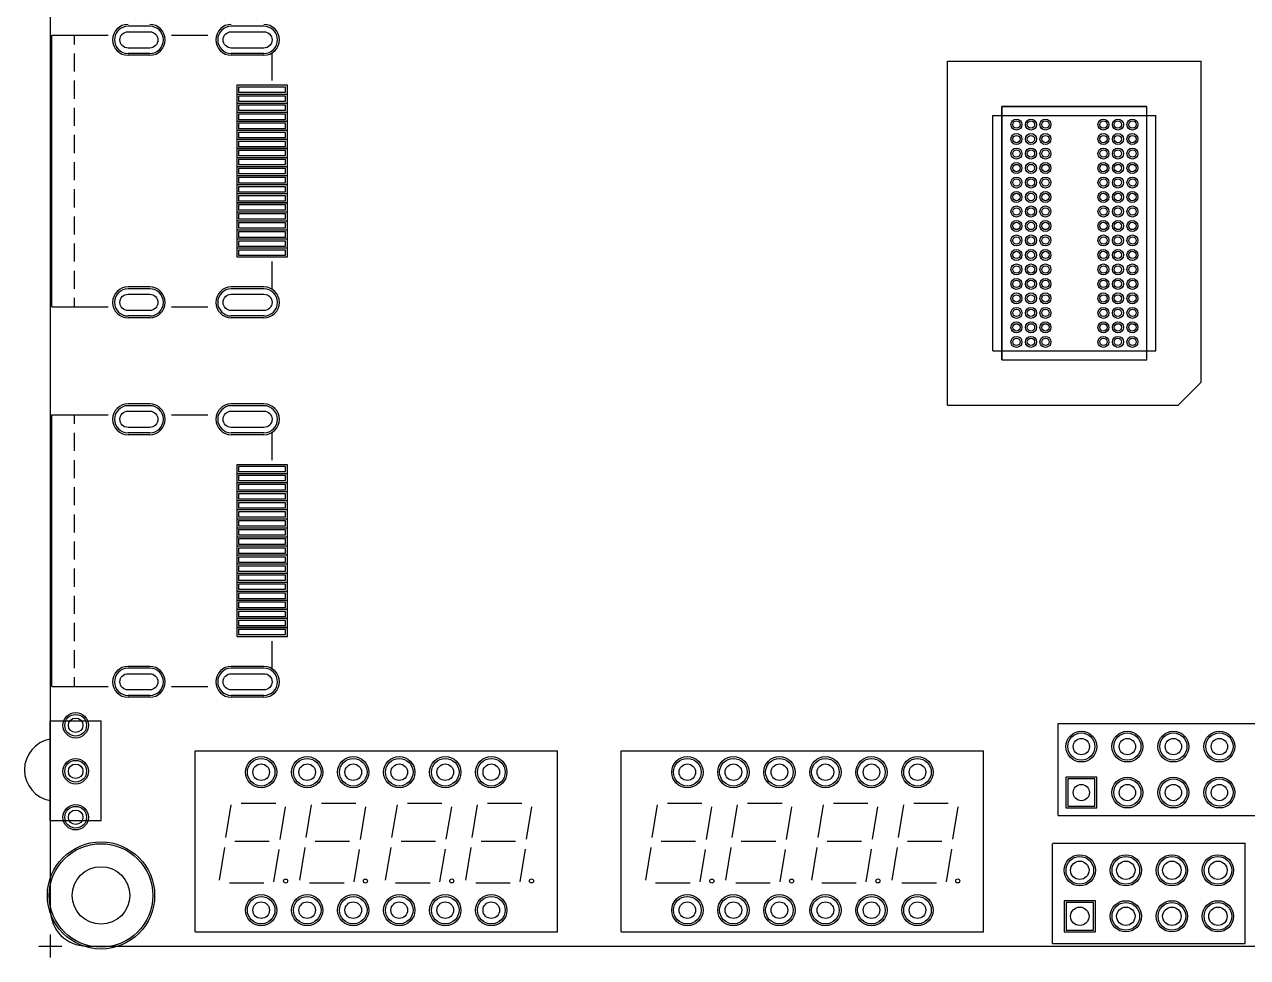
# Model space of a CAD drawing. Header units: millimetres. Extents: x -1 to 143, y -1 to 92.
# Drawn here: x -1.4 to 66.1, y -0.6 to 50.9 of the extents above; entities that cross this region are included whole.
import ezdxf

# ---------------------------------------------------------------- set-up
doc = ezdxf.new("R2010")
doc.units = ezdxf.units.MM
for name, color, linetype in [('BottomLayer', 5, 'Continuous'), ('BottomSolder', 6, 'Continuous'), ('Mechanical1', 6, 'Continuous'), ('Mechanical12', 56, 'Continuous'), ('Mechanical14', 56, 'Continuous'), ('Mechanical5', 56, 'Continuous'), ('MultiLayer', 9, 'Continuous'), ('PadHoleLayer', 156, 'Continuous'), ('TopLayer', 1, 'Continuous'), ('TopOverlay', 2, 'Continuous'), ('TopPaste', 8, 'Continuous'), ('TopSolder', 216, 'Continuous')]:
    doc.layers.add(name, color=color, linetype=linetype)

msp = doc.modelspace()

# ---------------------------------------------------------------- linework, layer by layer
at = {"layer": 'BottomLayer'}
for p, q in [((5.48386, 50.798984), (4.283964, 50.798984)), ((11.783822, 50.798984), (9.983978, 50.798984)), ((5.48386, 49.29886), (4.283964, 49.29886)), ((11.783822, 49.29886), (9.983978, 49.29886)), ((5.48386, 36.29914), (4.283964, 36.29914)), ((11.783822, 36.29914), (9.983978, 36.29914)), ((5.48386, 34.799016), (4.283964, 34.799016)), ((11.783822, 34.799016), (9.983978, 34.799016)), ((5.48386, 29.843984), (4.283964, 29.843984)), ((11.783822, 29.843984), (9.983978, 29.843984)), ((5.48386, 28.34386), (4.283964, 28.34386)), ((11.783822, 28.34386), (9.983978, 28.34386)), ((5.48386, 15.34414), (4.283964, 15.34414)), ((11.783822, 15.34414), (9.983978, 15.34414)), ((5.48386, 13.844016), (4.283964, 13.844016)), ((11.783822, 13.844016), (9.983978, 13.844016)), ((56.145938, 9.227312), (56.145938, 7.727188)), ((57.646062, 9.227312), (56.145938, 9.227312)), ((57.646062, 7.727188), (57.646062, 9.227312)), ((56.145938, 7.727188), (57.646062, 7.727188)), ((56.049672, 2.405126), (56.049672, 0.881126)), ((57.573672, 2.405126), (56.049672, 2.405126)), ((57.573672, 0.881126), (57.573672, 2.405126)), ((56.049672, 0.881126), (57.573672, 0.881126))]:
    msp.add_line(p, q, dxfattribs=at)
for centre, radius in [((1.395984, 12.192), 0.599948), ((56.896, 11.01725), 0.750062), ((59.436, 11.01725), 0.750062), ((61.976, 11.01725), 0.750062), ((64.516, 11.01725), 0.750062), ((1.395984, 9.652), 0.599948), ((11.6332, 9.6012), 0.762), ((14.1732, 9.6012), 0.762), ((16.7132, 9.6012), 0.762), ((19.2532, 9.6012), 0.762), ((21.7932, 9.6012), 0.762), ((24.3332, 9.6012), 0.762), ((35.1536, 9.6012), 0.762), ((37.6936, 9.6012), 0.762), ((40.2336, 9.6012), 0.762), ((42.7736, 9.6012), 0.762), ((45.3136, 9.6012), 0.762), ((47.8536, 9.6012), 0.762), ((59.436, 8.47725), 0.750062), ((61.976, 8.47725), 0.750062), ((64.516, 8.47725), 0.750062), ((1.395984, 7.112), 0.599948), ((2.794, 2.794), 2.8575), ((56.811672, 4.183126), 0.762), ((59.351672, 4.183126), 0.762), ((61.891672, 4.183126), 0.762), ((64.431672, 4.183126), 0.762), ((11.6332, 1.9812), 0.762), ((14.1732, 1.9812), 0.762), ((16.7132, 1.9812), 0.762), ((19.2532, 1.9812), 0.762), ((21.7932, 1.9812), 0.762), ((24.3332, 1.9812), 0.762), ((35.1536, 1.9812), 0.762), ((37.6936, 1.9812), 0.762), ((40.2336, 1.9812), 0.762), ((42.7736, 1.9812), 0.762), ((45.3136, 1.9812), 0.762), ((47.8536, 1.9812), 0.762), ((59.351672, 1.643126), 0.762), ((61.891672, 1.643126), 0.762), ((64.431672, 1.643126), 0.762)]:
    msp.add_circle(centre, radius, dxfattribs=at)
for centre, start, end in [((4.283964, 50.048922), 90, 270), ((5.48386, 50.048922), 270, 90), ((9.983978, 50.048922), 90, 270), ((11.783822, 50.048922), 270, 90), ((4.283964, 35.549078), 90, 270), ((5.48386, 35.549078), 270, 90), ((9.983978, 35.549078), 90, 270), ((11.783822, 35.549078), 270, 90), ((4.283964, 29.093922), 90, 270), ((5.48386, 29.093922), 270, 90), ((9.983978, 29.093922), 90, 270), ((11.783822, 29.093922), 270, 90), ((4.283964, 14.594078), 90, 270), ((5.48386, 14.594078), 270, 90), ((9.983978, 14.594078), 90, 270), ((11.783822, 14.594078), 270, 90)]:
    msp.add_arc(centre, 0.750062, start, end, dxfattribs=at)
at = {"layer": 'BottomSolder'}
for p, q in [((5.48386, 49.19726), (4.283964, 49.19726)), ((11.783822, 49.19726), (9.983978, 49.19726)), ((5.48386, 36.40074), (4.283964, 36.40074)), ((11.783822, 36.40074), (9.983978, 36.40074)), ((5.48386, 34.697416), (4.283964, 34.697416)), ((11.783822, 34.697416), (9.983978, 34.697416)), ((5.48386, 29.945584), (4.283964, 29.945584)), ((11.783822, 29.945584), (9.983978, 29.945584)), ((5.48386, 28.24226), (4.283964, 28.24226)), ((11.783822, 28.24226), (9.983978, 28.24226)), ((5.48386, 15.44574), (4.283964, 15.44574)), ((11.783822, 15.44574), (9.983978, 15.44574)), ((5.48386, 13.742416), (4.283964, 13.742416)), ((11.783822, 13.742416), (9.983978, 13.742416)), ((56.044338, 9.328912), (56.044338, 7.625588)), ((57.747662, 9.328912), (56.044338, 9.328912)), ((57.747662, 7.625588), (57.747662, 9.328912)), ((56.044338, 7.625588), (57.747662, 7.625588)), ((55.948072, 2.506726), (55.948072, 0.779526)), ((57.675272, 2.506726), (55.948072, 2.506726)), ((57.675272, 0.779526), (57.675272, 2.506726)), ((55.948072, 0.779526), (57.675272, 0.779526))]:
    msp.add_line(p, q, dxfattribs=at)
for centre, radius in [((1.395984, 12.192), 0.701548), ((56.896, 11.01725), 0.851662), ((59.436, 11.01725), 0.851662), ((61.976, 11.01725), 0.851662), ((64.516, 11.01725), 0.851662), ((1.395984, 9.652), 0.701548), ((11.6332, 9.6012), 0.8636), ((14.1732, 9.6012), 0.8636), ((16.7132, 9.6012), 0.8636), ((19.2532, 9.6012), 0.8636), ((21.7932, 9.6012), 0.8636), ((24.3332, 9.6012), 0.8636), ((35.1536, 9.6012), 0.8636), ((37.6936, 9.6012), 0.8636), ((40.2336, 9.6012), 0.8636), ((42.7736, 9.6012), 0.8636), ((45.3136, 9.6012), 0.8636), ((47.8536, 9.6012), 0.8636), ((59.436, 8.47725), 0.851662), ((61.976, 8.47725), 0.851662), ((64.516, 8.47725), 0.851662), ((1.395984, 7.112), 0.701548), ((2.794, 2.794), 2.9591), ((56.811672, 4.183126), 0.8636), ((59.351672, 4.183126), 0.8636), ((61.891672, 4.183126), 0.8636), ((64.431672, 4.183126), 0.8636), ((11.6332, 1.9812), 0.8636), ((14.1732, 1.9812), 0.8636), ((16.7132, 1.9812), 0.8636), ((19.2532, 1.9812), 0.8636), ((21.7932, 1.9812), 0.8636), ((24.3332, 1.9812), 0.8636), ((35.1536, 1.9812), 0.8636), ((37.6936, 1.9812), 0.8636), ((40.2336, 1.9812), 0.8636), ((42.7736, 1.9812), 0.8636), ((45.3136, 1.9812), 0.8636), ((47.8536, 1.9812), 0.8636), ((59.351672, 1.643126), 0.8636), ((61.891672, 1.643126), 0.8636), ((64.431672, 1.643126), 0.8636)]:
    msp.add_circle(centre, radius, dxfattribs=at)
for centre, start, end in [((4.283964, 50.048922), 90, 270), ((5.48386, 50.048922), 270, 90), ((9.983978, 50.048922), 90, 270), ((11.783822, 50.048922), 270, 90), ((4.283964, 35.549078), 90, 270), ((5.48386, 35.549078), 270, 90), ((9.983978, 35.549078), 90, 270), ((11.783822, 35.549078), 270, 90), ((4.283964, 29.093922), 90, 270), ((5.48386, 29.093922), 270, 90), ((9.983978, 29.093922), 90, 270), ((11.783822, 29.093922), 270, 90), ((4.283964, 14.594078), 90, 270), ((5.48386, 14.594078), 270, 90), ((9.983978, 14.594078), 90, 270), ((11.783822, 14.594078), 270, 90)]:
    msp.add_arc(centre, 0.851662, start, end, dxfattribs=at)
at = {"layer": 'Mechanical1'}
for p, q in [((0, 1.999996), (0, 89.567004)), ((1.999996, 0), (136.049004, 0))]:
    msp.add_line(p, q, dxfattribs=at)
msp.add_arc((1.999996, 1.999996), 1.999996, 180, 270, dxfattribs=at)
at = {"layer": 'Mechanical12'}
for p, q in [((-0.635, 0), (0.635, 0)), ((0, -0.635), (0, 0.635))]:
    msp.add_line(p, q, dxfattribs=at)
at = {"layer": 'Mechanical14'}
for p, q in [((52.515008, 32.370014), (52.515008, 46.369986)), ((52.515008, 46.369986), (60.514992, 46.369986)), ((60.514992, 32.370014), (60.514992, 46.369986)), ((52.515008, 32.370014), (60.514992, 32.370014))]:
    msp.add_line(p, q, dxfattribs=at)
at = {"layer": 'Mechanical5'}
for p, q in [((60.514992, 46.369986), (52.515008, 46.369986)), ((52.515008, 46.369986), (52.515008, 32.370014)), ((60.514992, 46.369986), (60.514992, 46.369986)), ((60.514992, 32.370014), (60.514992, 46.369986)), ((52.515008, 32.370014), (60.514992, 32.370014))]:
    msp.add_line(p, q, dxfattribs=at)
at = {"layer": 'MultiLayer'}
for centre in [(11.6332, 9.6012), (14.1732, 9.6012), (16.7132, 9.6012), (19.2532, 9.6012), (21.7932, 9.6012), (24.3332, 9.6012), (35.1536, 9.6012), (37.6936, 9.6012), (40.2336, 9.6012), (42.7736, 9.6012), (45.3136, 9.6012), (47.8536, 9.6012), (56.811672, 4.183126), (59.351672, 4.183126), (61.891672, 4.183126), (64.431672, 4.183126), (11.6332, 1.9812), (14.1732, 1.9812), (16.7132, 1.9812), (19.2532, 1.9812), (21.7932, 1.9812), (24.3332, 1.9812), (35.1536, 1.9812), (37.6936, 1.9812), (40.2336, 1.9812), (42.7736, 1.9812), (45.3136, 1.9812), (47.8536, 1.9812), (59.351672, 1.643126), (61.891672, 1.643126), (64.431672, 1.643126)]:
    msp.add_circle(centre, 0.762, dxfattribs=at)
at = {"layer": 'PadHoleLayer'}
for points in [[(4.283837, 50.498883), (5.483987, 50.498883, -1), (5.483987, 49.598961), (4.283837, 49.598961, -1)], [(9.983851, 50.498883), (11.783949, 50.498883, -1), (11.783949, 49.598961), (9.983851, 49.598961, -1)], [(4.283837, 35.999039), (5.483987, 35.999039, -1), (5.483987, 35.099117), (4.283837, 35.099117, -1)], [(9.983851, 35.999039), (11.783949, 35.999039, -1), (11.783949, 35.099117), (9.983851, 35.099117, -1)], [(4.283837, 29.543883), (5.483987, 29.543883, -1), (5.483987, 28.643961), (4.283837, 28.643961, -1)], [(9.983851, 29.543883), (11.783949, 29.543883, -1), (11.783949, 28.643961), (9.983851, 28.643961, -1)], [(4.283837, 15.044039), (5.483987, 15.044039, -1), (5.483987, 14.144117), (4.283837, 14.144117, -1)], [(9.983851, 15.044039), (11.783949, 15.044039, -1), (11.783949, 14.144117), (9.983851, 14.144117, -1)]]:
    msp.add_lwpolyline(points, format="xyb", close=True, dxfattribs=at)
for centre, radius in [((1.395984, 12.192), 0.40005), ((56.896, 11.01725), 0.449961), ((59.436, 11.01725), 0.449961), ((61.976, 11.01725), 0.449961), ((64.516, 11.01725), 0.449961), ((1.395984, 9.652), 0.40005), ((11.6332, 9.6012), 0.4572), ((14.1732, 9.6012), 0.4572), ((16.7132, 9.6012), 0.4572), ((19.2532, 9.6012), 0.4572), ((21.7932, 9.6012), 0.4572), ((24.3332, 9.6012), 0.4572), ((35.1536, 9.6012), 0.4572), ((37.6936, 9.6012), 0.4572), ((40.2336, 9.6012), 0.4572), ((42.7736, 9.6012), 0.4572), ((45.3136, 9.6012), 0.4572), ((47.8536, 9.6012), 0.4572), ((56.896, 8.47725), 0.449961), ((59.436, 8.47725), 0.449961), ((61.976, 8.47725), 0.449961), ((64.516, 8.47725), 0.449961), ((1.395984, 7.112), 0.40005), ((2.794, 2.794), 1.5875), ((56.811672, 4.183126), 0.508), ((59.351672, 4.183126), 0.508), ((61.891672, 4.183126), 0.508), ((64.431672, 4.183126), 0.508), ((11.6332, 1.9812), 0.4572), ((14.1732, 1.9812), 0.4572), ((16.7132, 1.9812), 0.4572), ((19.2532, 1.9812), 0.4572), ((21.7932, 1.9812), 0.4572), ((24.3332, 1.9812), 0.4572), ((35.1536, 1.9812), 0.4572), ((37.6936, 1.9812), 0.4572), ((40.2336, 1.9812), 0.4572), ((42.7736, 1.9812), 0.4572), ((45.3136, 1.9812), 0.4572), ((47.8536, 1.9812), 0.4572), ((56.811672, 1.643126), 0.508), ((59.351672, 1.643126), 0.508), ((61.891672, 1.643126), 0.508), ((64.431672, 1.643126), 0.508)]:
    msp.add_circle(centre, radius, dxfattribs=at)
at = {"layer": 'TopLayer'}
for p, q in [((5.48386, 50.798984), (4.283964, 50.798984)), ((11.783822, 50.798984), (9.983978, 50.798984)), ((5.48386, 49.29886), (4.283964, 49.29886)), ((11.783822, 49.29886), (9.983978, 49.29886)), ((10.384028, 47.439072), (10.384028, 47.159164)), ((12.983972, 47.439072), (10.384028, 47.439072)), ((12.983972, 47.159164), (12.983972, 47.439072)), ((10.384028, 47.159164), (12.983972, 47.159164)), ((10.384028, 46.938946), (10.384028, 46.659038)), ((12.983972, 46.938946), (10.384028, 46.938946)), ((10.384028, 46.659038), (12.983972, 46.659038)), ((12.983972, 46.659038), (12.983972, 46.938946)), ((10.384028, 46.439074), (10.384028, 46.159166)), ((12.983972, 46.439074), (10.384028, 46.439074)), ((10.384028, 46.159166), (12.983972, 46.159166)), ((10.384028, 45.938948), (10.384028, 45.65904)), ((12.983972, 45.938948), (10.384028, 45.938948)), ((12.983972, 46.159166), (12.983972, 46.439074)), ((12.983972, 45.65904), (12.983972, 45.938948)), ((10.384028, 45.65904), (12.983972, 45.65904)), ((10.384028, 45.439076), (10.384028, 45.159168)), ((12.983972, 45.439076), (10.384028, 45.439076)), ((12.983972, 45.159168), (12.983972, 45.439076)), ((10.384028, 45.159168), (12.983972, 45.159168)), ((10.384028, 44.93895), (10.384028, 44.659042)), ((12.983972, 44.93895), (10.384028, 44.93895)), ((10.384028, 44.659042), (12.983972, 44.659042)), ((12.983972, 44.659042), (12.983972, 44.93895)), ((10.384028, 44.439078), (10.384028, 44.15917)), ((12.983972, 44.439078), (10.384028, 44.439078)), ((10.384028, 44.15917), (12.983972, 44.15917)), ((10.384028, 43.938952), (10.384028, 43.659044)), ((12.983972, 43.938952), (10.384028, 43.938952)), ((12.983972, 44.15917), (12.983972, 44.439078)), ((12.983972, 43.659044), (12.983972, 43.938952)), ((10.384028, 43.659044), (12.983972, 43.659044)), ((10.384028, 43.43908), (10.384028, 43.159172)), ((12.983972, 43.43908), (10.384028, 43.43908)), ((12.983972, 43.159172), (12.983972, 43.43908)), ((10.384028, 43.159172), (12.983972, 43.159172)), ((10.384028, 42.938954), (10.384028, 42.659046)), ((12.983972, 42.938954), (10.384028, 42.938954)), ((10.384028, 42.659046), (12.983972, 42.659046)), ((12.983972, 42.659046), (12.983972, 42.938954)), ((10.384028, 42.438828), (10.384028, 42.15892)), ((12.983972, 42.438828), (10.384028, 42.438828)), ((10.384028, 42.15892), (12.983972, 42.15892)), ((10.384028, 41.938956), (10.384028, 41.659048)), ((12.983972, 41.938956), (10.384028, 41.938956)), ((12.983972, 42.15892), (12.983972, 42.438828)), ((12.983972, 41.659048), (12.983972, 41.938956)), ((10.384028, 41.659048), (12.983972, 41.659048)), ((10.384028, 41.43883), (10.384028, 41.158922)), ((12.983972, 41.43883), (10.384028, 41.43883)), ((12.983972, 41.158922), (12.983972, 41.43883)), ((10.384028, 41.158922), (12.983972, 41.158922)), ((10.384028, 40.938958), (10.384028, 40.65905)), ((12.983972, 40.938958), (10.384028, 40.938958)), ((10.384028, 40.65905), (12.983972, 40.65905)), ((12.983972, 40.65905), (12.983972, 40.938958)), ((10.384028, 40.438832), (10.384028, 40.158924)), ((12.983972, 40.438832), (10.384028, 40.438832)), ((10.384028, 40.158924), (12.983972, 40.158924)), ((10.384028, 39.93896), (10.384028, 39.659052)), ((12.983972, 39.93896), (10.384028, 39.93896)), ((12.983972, 40.158924), (12.983972, 40.438832)), ((12.983972, 39.659052), (12.983972, 39.93896)), ((10.384028, 39.659052), (12.983972, 39.659052)), ((10.384028, 39.438834), (10.384028, 39.158926)), ((12.983972, 39.438834), (10.384028, 39.438834)), ((10.384028, 39.158926), (12.983972, 39.158926)), ((12.983972, 39.158926), (12.983972, 39.438834)), ((10.384028, 38.938962), (10.384028, 38.659054)), ((12.983972, 38.938962), (10.384028, 38.938962)), ((10.384028, 38.659054), (12.983972, 38.659054)), ((12.983972, 38.659054), (12.983972, 38.938962)), ((10.384028, 38.438836), (10.384028, 38.158928)), ((12.983972, 38.438836), (10.384028, 38.438836)), ((10.384028, 38.158928), (12.983972, 38.158928)), ((12.983972, 38.158928), (12.983972, 38.438836)), ((5.48386, 36.29914), (4.283964, 36.29914)), ((11.783822, 36.29914), (9.983978, 36.29914)), ((5.48386, 34.799016), (4.283964, 34.799016)), ((11.783822, 34.799016), (9.983978, 34.799016)), ((5.48386, 29.843984), (4.283964, 29.843984)), ((11.783822, 29.843984), (9.983978, 29.843984)), ((5.48386, 28.34386), (4.283964, 28.34386)), ((11.783822, 28.34386), (9.983978, 28.34386)), ((10.384028, 26.484072), (10.384028, 26.204164)), ((12.983972, 26.484072), (10.384028, 26.484072)), ((12.983972, 26.204164), (12.983972, 26.484072)), ((10.384028, 26.204164), (12.983972, 26.204164)), ((10.384028, 25.983946), (10.384028, 25.704038)), ((12.983972, 25.983946), (10.384028, 25.983946)), ((10.384028, 25.704038), (12.983972, 25.704038)), ((12.983972, 25.704038), (12.983972, 25.983946)), ((10.384028, 25.484074), (10.384028, 25.204166)), ((12.983972, 25.484074), (10.384028, 25.484074)), ((10.384028, 25.204166), (12.983972, 25.204166)), ((10.384028, 24.983948), (10.384028, 24.70404)), ((12.983972, 24.983948), (10.384028, 24.983948)), ((12.983972, 25.204166), (12.983972, 25.484074)), ((12.983972, 24.70404), (12.983972, 24.983948)), ((10.384028, 24.70404), (12.983972, 24.70404)), ((10.384028, 24.484076), (10.384028, 24.204168)), ((12.983972, 24.484076), (10.384028, 24.484076)), ((12.983972, 24.204168), (12.983972, 24.484076)), ((10.384028, 24.204168), (12.983972, 24.204168)), ((10.384028, 23.98395), (10.384028, 23.704042)), ((12.983972, 23.98395), (10.384028, 23.98395)), ((10.384028, 23.704042), (12.983972, 23.704042)), ((12.983972, 23.704042), (12.983972, 23.98395)), ((10.384028, 23.484078), (10.384028, 23.20417)), ((12.983972, 23.484078), (10.384028, 23.484078)), ((10.384028, 23.20417), (12.983972, 23.20417)), ((10.384028, 22.983952), (10.384028, 22.704044)), ((12.983972, 22.983952), (10.384028, 22.983952)), ((12.983972, 23.20417), (12.983972, 23.484078)), ((12.983972, 22.704044), (12.983972, 22.983952)), ((10.384028, 22.704044), (12.983972, 22.704044)), ((10.384028, 22.48408), (10.384028, 22.204172)), ((12.983972, 22.48408), (10.384028, 22.48408)), ((12.983972, 22.204172), (12.983972, 22.48408)), ((10.384028, 22.204172), (12.983972, 22.204172)), ((10.384028, 21.983954), (10.384028, 21.704046)), ((12.983972, 21.983954), (10.384028, 21.983954)), ((10.384028, 21.704046), (12.983972, 21.704046)), ((12.983972, 21.704046), (12.983972, 21.983954)), ((10.384028, 21.483828), (10.384028, 21.20392)), ((12.983972, 21.483828), (10.384028, 21.483828)), ((10.384028, 21.20392), (12.983972, 21.20392)), ((10.384028, 20.983956), (10.384028, 20.704048)), ((12.983972, 20.983956), (10.384028, 20.983956)), ((12.983972, 21.20392), (12.983972, 21.483828)), ((12.983972, 20.704048), (12.983972, 20.983956)), ((10.384028, 20.704048), (12.983972, 20.704048)), ((10.384028, 20.48383), (10.384028, 20.203922)), ((12.983972, 20.48383), (10.384028, 20.48383)), ((12.983972, 20.203922), (12.983972, 20.48383)), ((10.384028, 20.203922), (12.983972, 20.203922)), ((10.384028, 19.983958), (10.384028, 19.70405)), ((12.983972, 19.983958), (10.384028, 19.983958)), ((10.384028, 19.70405), (12.983972, 19.70405)), ((12.983972, 19.70405), (12.983972, 19.983958)), ((10.384028, 19.483832), (10.384028, 19.203924)), ((12.983972, 19.483832), (10.384028, 19.483832)), ((10.384028, 19.203924), (12.983972, 19.203924)), ((10.384028, 18.98396), (10.384028, 18.704052)), ((12.983972, 18.98396), (10.384028, 18.98396)), ((12.983972, 19.203924), (12.983972, 19.483832)), ((12.983972, 18.704052), (12.983972, 18.98396)), ((10.384028, 18.704052), (12.983972, 18.704052)), ((10.384028, 18.483834), (10.384028, 18.203926)), ((12.983972, 18.483834), (10.384028, 18.483834)), ((12.983972, 18.203926), (12.983972, 18.483834)), ((10.384028, 18.203926), (12.983972, 18.203926)), ((10.384028, 17.983962), (10.384028, 17.704054)), ((12.983972, 17.983962), (10.384028, 17.983962)), ((10.384028, 17.704054), (12.983972, 17.704054)), ((12.983972, 17.704054), (12.983972, 17.983962)), ((10.384028, 17.483836), (10.384028, 17.203928)), ((12.983972, 17.483836), (10.384028, 17.483836)), ((10.384028, 17.203928), (12.983972, 17.203928)), ((12.983972, 17.203928), (12.983972, 17.483836)), ((5.48386, 15.34414), (4.283964, 15.34414)), ((11.783822, 15.34414), (9.983978, 15.34414)), ((5.48386, 13.844016), (4.283964, 13.844016)), ((11.783822, 13.844016), (9.983978, 13.844016)), ((56.145938, 9.227312), (56.145938, 7.727188)), ((57.646062, 9.227312), (56.145938, 9.227312)), ((57.646062, 7.727188), (57.646062, 9.227312)), ((56.145938, 7.727188), (57.646062, 7.727188)), ((56.049672, 2.405126), (56.049672, 0.881126)), ((57.573672, 2.405126), (56.049672, 2.405126)), ((57.573672, 0.881126), (57.573672, 2.405126)), ((56.049672, 0.881126), (57.573672, 0.881126))]:
    msp.add_line(p, q, dxfattribs=at)
for centre, radius in [((53.315108, 45.369988), 0.202946), ((54.114954, 45.369988), 0.202946), ((54.915054, 45.369988), 0.202946), ((58.114946, 45.369988), 0.202946), ((58.915046, 45.369988), 0.202946), ((59.714892, 45.369988), 0.202946), ((53.315108, 44.569888), 0.202946), ((54.114954, 44.569888), 0.202946), ((54.915054, 44.569888), 0.202946), ((58.114946, 44.569888), 0.202946), ((58.915046, 44.569888), 0.202946), ((59.714892, 44.569888), 0.202946), ((53.315108, 43.770042), 0.202946), ((54.114954, 43.770042), 0.202946), ((54.915054, 43.770042), 0.202946), ((58.114946, 43.770042), 0.202946), ((58.915046, 43.770042), 0.202946), ((59.714892, 43.770042), 0.202946), ((53.315108, 42.969942), 0.202946), ((54.114954, 42.969942), 0.202946), ((54.915054, 42.969942), 0.202946), ((58.114946, 42.969942), 0.202946), ((58.915046, 42.969942), 0.202946), ((59.714892, 42.969942), 0.202946), ((53.315108, 42.170096), 0.202946), ((54.114954, 42.170096), 0.202946), ((54.915054, 42.170096), 0.202946), ((58.114946, 42.170096), 0.202946), ((58.915046, 42.170096), 0.202946), ((59.714892, 42.170096), 0.202946), ((53.315108, 41.369996), 0.202946), ((54.114954, 41.369996), 0.202946), ((54.915054, 41.369996), 0.202946), ((58.114946, 41.369996), 0.202946), ((58.915046, 41.369996), 0.202946), ((59.714892, 41.369996), 0.202946), ((53.315108, 40.569896), 0.202946), ((54.114954, 40.569896), 0.202946), ((54.915054, 40.569896), 0.202946), ((58.114946, 40.569896), 0.202946), ((58.915046, 40.569896), 0.202946), ((59.714892, 40.569896), 0.202946), ((53.315108, 39.77005), 0.202946), ((54.114954, 39.77005), 0.202946), ((54.915054, 39.77005), 0.202946), ((58.114946, 39.77005), 0.202946), ((58.915046, 39.77005), 0.202946), ((59.714892, 39.77005), 0.202946), ((53.315108, 38.96995), 0.202946), ((54.114954, 38.96995), 0.202946), ((54.915054, 38.96995), 0.202946), ((58.114946, 38.96995), 0.202946), ((58.915046, 38.96995), 0.202946), ((59.714892, 38.96995), 0.202946), ((53.315108, 38.170104), 0.202946), ((54.114954, 38.170104), 0.202946), ((54.915054, 38.170104), 0.202946), ((58.114946, 38.170104), 0.202946), ((58.915046, 38.170104), 0.202946), ((59.714892, 38.170104), 0.202946), ((53.315108, 37.370004), 0.202946), ((54.114954, 37.370004), 0.202946), ((54.915054, 37.370004), 0.202946), ((58.114946, 37.370004), 0.202946), ((58.915046, 37.370004), 0.202946), ((59.714892, 37.370004), 0.202946), ((53.315108, 36.569904), 0.202946), ((54.114954, 36.569904), 0.202946), ((54.915054, 36.569904), 0.202946), ((58.114946, 36.569904), 0.202946), ((58.915046, 36.569904), 0.202946), ((59.714892, 36.569904), 0.202946), ((53.315108, 35.770058), 0.202946), ((54.114954, 35.770058), 0.202946), ((54.915054, 35.770058), 0.202946), ((58.114946, 35.770058), 0.202946), ((58.915046, 35.770058), 0.202946), ((59.714892, 35.770058), 0.202946), ((53.315108, 34.969958), 0.202946), ((54.114954, 34.969958), 0.202946), ((54.915054, 34.969958), 0.202946), ((58.114946, 34.969958), 0.202946), ((58.915046, 34.969958), 0.202946), ((59.714892, 34.969958), 0.202946), ((53.315108, 34.170112), 0.202946), ((54.114954, 34.170112), 0.202946), ((54.915054, 34.170112), 0.202946), ((58.114946, 34.170112), 0.202946), ((58.915046, 34.170112), 0.202946), ((59.714892, 34.170112), 0.202946), ((53.315108, 33.370012), 0.202946), ((54.114954, 33.370012), 0.202946), ((54.915054, 33.370012), 0.202946), ((58.114946, 33.370012), 0.202946), ((58.915046, 33.370012), 0.202946), ((59.714892, 33.370012), 0.202946), ((1.395984, 12.192), 0.599948), ((56.896, 11.01725), 0.750062), ((59.436, 11.01725), 0.750062), ((61.976, 11.01725), 0.750062), ((64.516, 11.01725), 0.750062), ((1.395984, 9.652), 0.599948), ((11.6332, 9.6012), 0.762), ((14.1732, 9.6012), 0.762), ((16.7132, 9.6012), 0.762), ((19.2532, 9.6012), 0.762), ((21.7932, 9.6012), 0.762), ((24.3332, 9.6012), 0.762), ((35.1536, 9.6012), 0.762), ((37.6936, 9.6012), 0.762), ((40.2336, 9.6012), 0.762), ((42.7736, 9.6012), 0.762), ((45.3136, 9.6012), 0.762), ((47.8536, 9.6012), 0.762), ((59.436, 8.47725), 0.750062), ((61.976, 8.47725), 0.750062), ((64.516, 8.47725), 0.750062), ((1.395984, 7.112), 0.599948), ((2.794, 2.794), 2.8575), ((56.811672, 4.183126), 0.762), ((59.351672, 4.183126), 0.762), ((61.891672, 4.183126), 0.762), ((64.431672, 4.183126), 0.762), ((11.6332, 1.9812), 0.762), ((14.1732, 1.9812), 0.762), ((16.7132, 1.9812), 0.762), ((19.2532, 1.9812), 0.762), ((21.7932, 1.9812), 0.762), ((24.3332, 1.9812), 0.762), ((35.1536, 1.9812), 0.762), ((37.6936, 1.9812), 0.762), ((40.2336, 1.9812), 0.762), ((42.7736, 1.9812), 0.762), ((45.3136, 1.9812), 0.762), ((47.8536, 1.9812), 0.762), ((59.351672, 1.643126), 0.762), ((61.891672, 1.643126), 0.762), ((64.431672, 1.643126), 0.762)]:
    msp.add_circle(centre, radius, dxfattribs=at)
for centre, start, end in [((4.283964, 50.048922), 90, 270), ((5.48386, 50.048922), 270, 90), ((9.983978, 50.048922), 90, 270), ((11.783822, 50.048922), 270, 90), ((4.283964, 35.549078), 90, 270), ((5.48386, 35.549078), 270, 90), ((9.983978, 35.549078), 90, 270), ((11.783822, 35.549078), 270, 90), ((4.283964, 29.093922), 90, 270), ((5.48386, 29.093922), 270, 90), ((9.983978, 29.093922), 90, 270), ((11.783822, 29.093922), 270, 90), ((4.283964, 14.594078), 90, 270), ((5.48386, 14.594078), 270, 90), ((9.983978, 14.594078), 90, 270), ((11.783822, 14.594078), 270, 90)]:
    msp.add_arc(centre, 0.750062, start, end, dxfattribs=at)
at = {"layer": 'TopOverlay'}
for p, q in [((0.084074, 50.299112), (3.18389, 50.299112)), ((0.084074, 35.298888), (0.084074, 50.299112)), ((1.334008, 49.798986), (1.334008, 50.299112)), ((6.68401, 50.299112), (8.684006, 50.299112)), ((1.334008, 48.299116), (1.334008, 49.299114)), ((12.23391, 47.79899), (12.23391, 49.299114)), ((49.515014, 48.870108), (63.514986, 48.870108)), ((49.515014, 29.869892), (49.515014, 48.870108)), ((63.514986, 31.139892), (63.514986, 48.870108)), ((1.334008, 46.798992), (1.334008, 47.79899)), ((1.334008, 45.299122), (1.334008, 46.29912)), ((52.515008, 32.370014), (52.515008, 46.369986)), ((52.515008, 46.369986), (60.514992, 46.369986)), ((60.514992, 32.370014), (60.514992, 46.369986)), ((52.014882, 45.870114), (61.015118, 45.870114)), ((52.014882, 32.869886), (52.014882, 45.870114)), ((61.015118, 32.869886), (61.015118, 45.870114)), ((1.334008, 43.798998), (1.334008, 44.798996)), ((1.334008, 42.298874), (1.334008, 43.299126)), ((1.334008, 40.799004), (1.334008, 41.799002)), ((1.334008, 39.29888), (1.334008, 40.298878)), ((1.334008, 37.79901), (1.334008, 38.799008)), ((1.334008, 36.298886), (1.334008, 37.298884)), ((12.23391, 36.298886), (12.23391, 37.79901)), ((1.334008, 35.298888), (1.334008, 35.799014)), ((0.084074, 35.298888), (3.18389, 35.298888)), ((6.68401, 35.298888), (8.684006, 35.298888)), ((52.014882, 32.869886), (61.015118, 32.869886)), ((52.515008, 32.370014), (60.514992, 32.370014)), ((62.244986, 29.869892), (63.514986, 31.139892)), ((49.515014, 29.869892), (62.244986, 29.869892)), ((0.084074, 29.344112), (3.18389, 29.344112)), ((0.084074, 14.343888), (0.084074, 29.344112)), ((1.334008, 28.843986), (1.334008, 29.344112)), ((6.68401, 29.344112), (8.684006, 29.344112)), ((1.334008, 27.344116), (1.334008, 28.344114)), ((12.23391, 26.84399), (12.23391, 28.344114)), ((1.334008, 25.843992), (1.334008, 26.84399)), ((1.334008, 24.344122), (1.334008, 25.34412)), ((1.334008, 22.843998), (1.334008, 23.843996)), ((1.334008, 21.343874), (1.334008, 22.344126)), ((1.334008, 19.844004), (1.334008, 20.844002)), ((1.334008, 18.34388), (1.334008, 19.343878)), ((1.334008, 16.84401), (1.334008, 17.844008)), ((1.334008, 15.343886), (1.334008, 16.343884)), ((12.23391, 15.343886), (12.23391, 16.84401)), ((0.084074, 14.343888), (3.18389, 14.343888)), ((1.334008, 14.343888), (1.334008, 14.844014)), ((6.68401, 14.343888), (8.684006, 14.343888)), ((-0.004064, 12.429998), (2.796032, 12.429998)), ((-0.004064, 6.929882), (-0.004064, 12.429998)), ((2.796032, 6.929882), (2.796032, 12.429998)), ((55.626, 12.28725), (75.946, 12.28725)), ((55.626, 7.20725), (55.626, 12.28725)), ((7.98322, 0.79121), (7.98322, 10.79119)), ((7.98322, 10.79119), (27.98318, 10.79119)), ((27.98318, 0.79121), (27.98318, 10.79119)), ((31.50362, 0.79121), (31.50362, 10.79119)), ((31.50362, 10.79119), (51.50358, 10.79119)), ((51.50358, 0.79121), (51.50358, 10.79119)), ((9.683242, 5.991098), (9.983216, 7.791196)), ((10.533126, 7.891272), (12.4333, 7.891272)), ((12.68222, 5.89026), (12.98194, 7.69112)), ((14.10843, 5.99186), (14.408404, 7.791704)), ((14.958568, 7.89178), (16.858488, 7.89178)), ((17.107408, 5.890768), (17.407128, 7.691628)), ((18.85188, 5.99694), (19.151854, 7.796784)), ((19.702018, 7.89686), (21.601938, 7.89686)), ((21.850858, 5.895848), (22.150578, 7.696708)), ((23.277322, 5.997448), (23.577296, 7.797546)), ((24.127206, 7.897368), (26.027126, 7.897368)), ((26.2763, 5.89661), (26.57602, 7.69747)), ((33.203642, 5.991098), (33.503616, 7.791196)), ((34.053526, 7.891272), (35.9537, 7.891272)), ((36.20262, 5.89026), (36.50234, 7.69112)), ((37.62883, 5.99186), (37.928804, 7.791704)), ((38.478968, 7.89178), (40.378888, 7.89178)), ((40.627808, 5.890768), (40.927528, 7.691628)), ((42.37228, 5.99694), (42.672254, 7.796784)), ((43.222418, 7.89686), (45.122338, 7.89686)), ((45.371258, 5.895848), (45.670978, 7.696708)), ((46.797722, 5.997448), (47.097696, 7.797546)), ((47.647606, 7.897368), (49.547526, 7.897368)), ((49.7967, 5.89661), (50.09642, 7.69747)), ((-0.004064, 6.929882), (2.796032, 6.929882)), ((55.626, 7.20725), (75.946, 7.20725)), ((9.333738, 3.641598), (9.633966, 5.441696)), ((10.183114, 5.7912), (12.083288, 5.7912)), ((13.75918, 3.64236), (14.059154, 5.442204)), ((14.608556, 5.791962), (16.508476, 5.791962)), ((18.50263, 3.647186), (18.802604, 5.447284)), ((19.352006, 5.796788), (21.251926, 5.796788)), ((22.927818, 3.647948), (23.227792, 5.448046)), ((23.777194, 5.79755), (25.677114, 5.79755)), ((32.854138, 3.641598), (33.154366, 5.441696)), ((33.703514, 5.7912), (35.603688, 5.7912)), ((37.27958, 3.64236), (37.579554, 5.442204)), ((38.128956, 5.791962), (40.028876, 5.791962)), ((42.02303, 3.647186), (42.323004, 5.447284)), ((42.872406, 5.796788), (44.772326, 5.796788)), ((46.448218, 3.647948), (46.748192, 5.448046)), ((47.297594, 5.79755), (49.197514, 5.79755)), ((55.311548, 5.68325), (65.931796, 5.68325)), ((55.311548, 0.143002), (55.311548, 5.643118)), ((55.311548, 0.143002), (55.311548, 5.643118)), ((65.931796, 0.143002), (65.931796, 5.68325)), ((12.33297, 3.54076), (12.63269, 5.34162)), ((16.758158, 3.541268), (17.057878, 5.342128)), ((21.501608, 3.546348), (21.801328, 5.347208)), ((25.926796, 3.54711), (26.226516, 5.34797)), ((35.85337, 3.54076), (36.15309, 5.34162)), ((40.278558, 3.541268), (40.578278, 5.342128)), ((45.022008, 3.546348), (45.321728, 5.347208)), ((49.447196, 3.54711), (49.746916, 5.34797)), ((9.88314, 3.48996), (11.78306, 3.48996)), ((14.308328, 3.490722), (16.208248, 3.490722)), ((19.051778, 3.495548), (20.951698, 3.495548)), ((23.47722, 3.49631), (25.37714, 3.49631)), ((33.40354, 3.48996), (35.30346, 3.48996)), ((37.828728, 3.490722), (39.728648, 3.490722)), ((42.572178, 3.495548), (44.472098, 3.495548)), ((46.99762, 3.49631), (48.89754, 3.49631)), ((7.98322, 0.79121), (27.98318, 0.79121)), ((31.50362, 0.79121), (51.50358, 0.79121)), ((55.311548, 0.143002), (65.931796, 0.143002))]:
    msp.add_line(p, q, dxfattribs=at)
for centre in [(12.98321, 3.591306), (17.383252, 3.591306), (22.151848, 3.596894), (26.55189, 3.596894), (36.50361, 3.591306), (40.903652, 3.591306), (45.672248, 3.596894), (50.07229, 3.596894)]:
    msp.add_circle(centre, 0.11176, dxfattribs=at)
msp.add_arc((0.29591, 9.729978), 1.726184, 100.00700309, 259.99299691, dxfattribs=at)
at = {"layer": 'TopPaste'}
for p, q in [((10.384028, 47.439072), (10.384028, 47.159164)), ((12.983972, 47.439072), (10.384028, 47.439072)), ((12.983972, 47.159164), (12.983972, 47.439072)), ((10.384028, 47.159164), (12.983972, 47.159164)), ((10.384028, 46.938946), (10.384028, 46.659038)), ((12.983972, 46.938946), (10.384028, 46.938946)), ((10.384028, 46.659038), (12.983972, 46.659038)), ((12.983972, 46.659038), (12.983972, 46.938946)), ((10.384028, 46.439074), (10.384028, 46.159166)), ((12.983972, 46.439074), (10.384028, 46.439074)), ((10.384028, 46.159166), (12.983972, 46.159166)), ((10.384028, 45.938948), (10.384028, 45.65904)), ((12.983972, 45.938948), (10.384028, 45.938948)), ((12.983972, 46.159166), (12.983972, 46.439074)), ((12.983972, 45.65904), (12.983972, 45.938948)), ((10.384028, 45.65904), (12.983972, 45.65904)), ((10.384028, 45.439076), (10.384028, 45.159168)), ((12.983972, 45.439076), (10.384028, 45.439076)), ((12.983972, 45.159168), (12.983972, 45.439076)), ((10.384028, 45.159168), (12.983972, 45.159168)), ((10.384028, 44.93895), (10.384028, 44.659042)), ((12.983972, 44.93895), (10.384028, 44.93895)), ((10.384028, 44.659042), (12.983972, 44.659042)), ((12.983972, 44.659042), (12.983972, 44.93895)), ((10.384028, 44.439078), (10.384028, 44.15917)), ((12.983972, 44.439078), (10.384028, 44.439078)), ((10.384028, 44.15917), (12.983972, 44.15917)), ((10.384028, 43.938952), (10.384028, 43.659044)), ((12.983972, 43.938952), (10.384028, 43.938952)), ((12.983972, 44.15917), (12.983972, 44.439078)), ((12.983972, 43.659044), (12.983972, 43.938952)), ((10.384028, 43.659044), (12.983972, 43.659044)), ((10.384028, 43.43908), (10.384028, 43.159172)), ((12.983972, 43.43908), (10.384028, 43.43908)), ((12.983972, 43.159172), (12.983972, 43.43908)), ((10.384028, 43.159172), (12.983972, 43.159172)), ((10.384028, 42.938954), (10.384028, 42.659046)), ((12.983972, 42.938954), (10.384028, 42.938954)), ((10.384028, 42.659046), (12.983972, 42.659046)), ((12.983972, 42.659046), (12.983972, 42.938954)), ((10.384028, 42.438828), (10.384028, 42.15892)), ((12.983972, 42.438828), (10.384028, 42.438828)), ((10.384028, 42.15892), (12.983972, 42.15892)), ((10.384028, 41.938956), (10.384028, 41.659048)), ((12.983972, 41.938956), (10.384028, 41.938956)), ((12.983972, 42.15892), (12.983972, 42.438828)), ((12.983972, 41.659048), (12.983972, 41.938956)), ((10.384028, 41.659048), (12.983972, 41.659048)), ((10.384028, 41.43883), (10.384028, 41.158922)), ((12.983972, 41.43883), (10.384028, 41.43883)), ((12.983972, 41.158922), (12.983972, 41.43883)), ((10.384028, 41.158922), (12.983972, 41.158922)), ((10.384028, 40.938958), (10.384028, 40.65905)), ((12.983972, 40.938958), (10.384028, 40.938958)), ((10.384028, 40.65905), (12.983972, 40.65905)), ((12.983972, 40.65905), (12.983972, 40.938958)), ((10.384028, 40.438832), (10.384028, 40.158924)), ((12.983972, 40.438832), (10.384028, 40.438832)), ((10.384028, 40.158924), (12.983972, 40.158924)), ((10.384028, 39.93896), (10.384028, 39.659052)), ((12.983972, 39.93896), (10.384028, 39.93896)), ((12.983972, 40.158924), (12.983972, 40.438832)), ((12.983972, 39.659052), (12.983972, 39.93896)), ((10.384028, 39.659052), (12.983972, 39.659052)), ((10.384028, 39.438834), (10.384028, 39.158926)), ((12.983972, 39.438834), (10.384028, 39.438834)), ((10.384028, 39.158926), (12.983972, 39.158926)), ((12.983972, 39.158926), (12.983972, 39.438834)), ((10.384028, 38.938962), (10.384028, 38.659054)), ((12.983972, 38.938962), (10.384028, 38.938962)), ((10.384028, 38.659054), (12.983972, 38.659054)), ((12.983972, 38.659054), (12.983972, 38.938962)), ((10.384028, 38.438836), (10.384028, 38.158928)), ((12.983972, 38.438836), (10.384028, 38.438836)), ((10.384028, 38.158928), (12.983972, 38.158928)), ((12.983972, 38.158928), (12.983972, 38.438836)), ((10.384028, 26.484072), (10.384028, 26.204164)), ((12.983972, 26.484072), (10.384028, 26.484072)), ((12.983972, 26.204164), (12.983972, 26.484072)), ((10.384028, 26.204164), (12.983972, 26.204164)), ((10.384028, 25.983946), (10.384028, 25.704038)), ((12.983972, 25.983946), (10.384028, 25.983946)), ((10.384028, 25.704038), (12.983972, 25.704038)), ((12.983972, 25.704038), (12.983972, 25.983946)), ((10.384028, 25.484074), (10.384028, 25.204166)), ((12.983972, 25.484074), (10.384028, 25.484074)), ((10.384028, 25.204166), (12.983972, 25.204166)), ((10.384028, 24.983948), (10.384028, 24.70404)), ((12.983972, 24.983948), (10.384028, 24.983948)), ((12.983972, 25.204166), (12.983972, 25.484074)), ((12.983972, 24.70404), (12.983972, 24.983948)), ((10.384028, 24.70404), (12.983972, 24.70404)), ((10.384028, 24.484076), (10.384028, 24.204168)), ((12.983972, 24.484076), (10.384028, 24.484076)), ((12.983972, 24.204168), (12.983972, 24.484076)), ((10.384028, 24.204168), (12.983972, 24.204168)), ((10.384028, 23.98395), (10.384028, 23.704042)), ((12.983972, 23.98395), (10.384028, 23.98395)), ((10.384028, 23.704042), (12.983972, 23.704042)), ((12.983972, 23.704042), (12.983972, 23.98395)), ((10.384028, 23.484078), (10.384028, 23.20417)), ((12.983972, 23.484078), (10.384028, 23.484078)), ((10.384028, 23.20417), (12.983972, 23.20417)), ((10.384028, 22.983952), (10.384028, 22.704044)), ((12.983972, 22.983952), (10.384028, 22.983952)), ((12.983972, 23.20417), (12.983972, 23.484078)), ((12.983972, 22.704044), (12.983972, 22.983952)), ((10.384028, 22.704044), (12.983972, 22.704044)), ((10.384028, 22.48408), (10.384028, 22.204172)), ((12.983972, 22.48408), (10.384028, 22.48408)), ((12.983972, 22.204172), (12.983972, 22.48408)), ((10.384028, 22.204172), (12.983972, 22.204172)), ((10.384028, 21.983954), (10.384028, 21.704046)), ((12.983972, 21.983954), (10.384028, 21.983954)), ((10.384028, 21.704046), (12.983972, 21.704046)), ((12.983972, 21.704046), (12.983972, 21.983954)), ((10.384028, 21.483828), (10.384028, 21.20392)), ((12.983972, 21.483828), (10.384028, 21.483828)), ((10.384028, 21.20392), (12.983972, 21.20392)), ((10.384028, 20.983956), (10.384028, 20.704048)), ((12.983972, 20.983956), (10.384028, 20.983956)), ((12.983972, 21.20392), (12.983972, 21.483828)), ((12.983972, 20.704048), (12.983972, 20.983956)), ((10.384028, 20.704048), (12.983972, 20.704048)), ((10.384028, 20.48383), (10.384028, 20.203922)), ((12.983972, 20.48383), (10.384028, 20.48383)), ((12.983972, 20.203922), (12.983972, 20.48383)), ((10.384028, 20.203922), (12.983972, 20.203922)), ((10.384028, 19.983958), (10.384028, 19.70405)), ((12.983972, 19.983958), (10.384028, 19.983958)), ((10.384028, 19.70405), (12.983972, 19.70405)), ((12.983972, 19.70405), (12.983972, 19.983958)), ((10.384028, 19.483832), (10.384028, 19.203924)), ((12.983972, 19.483832), (10.384028, 19.483832)), ((10.384028, 19.203924), (12.983972, 19.203924)), ((10.384028, 18.98396), (10.384028, 18.704052)), ((12.983972, 18.98396), (10.384028, 18.98396)), ((12.983972, 19.203924), (12.983972, 19.483832)), ((12.983972, 18.704052), (12.983972, 18.98396)), ((10.384028, 18.704052), (12.983972, 18.704052)), ((10.384028, 18.483834), (10.384028, 18.203926)), ((12.983972, 18.483834), (10.384028, 18.483834)), ((12.983972, 18.203926), (12.983972, 18.483834)), ((10.384028, 18.203926), (12.983972, 18.203926)), ((10.384028, 17.983962), (10.384028, 17.704054)), ((12.983972, 17.983962), (10.384028, 17.983962)), ((10.384028, 17.704054), (12.983972, 17.704054)), ((12.983972, 17.704054), (12.983972, 17.983962)), ((10.384028, 17.483836), (10.384028, 17.203928)), ((12.983972, 17.483836), (10.384028, 17.483836)), ((10.384028, 17.203928), (12.983972, 17.203928)), ((12.983972, 17.203928), (12.983972, 17.483836))]:
    msp.add_line(p, q, dxfattribs=at)
for centre in [(53.315108, 45.369988), (54.114954, 45.369988), (54.915054, 45.369988), (58.114946, 45.369988), (58.915046, 45.369988), (59.714892, 45.369988), (53.315108, 44.569888), (54.114954, 44.569888), (54.915054, 44.569888), (58.114946, 44.569888), (58.915046, 44.569888), (59.714892, 44.569888), (53.315108, 43.770042), (54.114954, 43.770042), (54.915054, 43.770042), (58.114946, 43.770042), (58.915046, 43.770042), (59.714892, 43.770042), (53.315108, 42.969942), (54.114954, 42.969942), (54.915054, 42.969942), (58.114946, 42.969942), (58.915046, 42.969942), (59.714892, 42.969942), (53.315108, 42.170096), (54.114954, 42.170096), (54.915054, 42.170096), (58.114946, 42.170096), (58.915046, 42.170096), (59.714892, 42.170096), (53.315108, 41.369996), (54.114954, 41.369996), (54.915054, 41.369996), (58.114946, 41.369996), (58.915046, 41.369996), (59.714892, 41.369996), (53.315108, 40.569896), (54.114954, 40.569896), (54.915054, 40.569896), (58.114946, 40.569896), (58.915046, 40.569896), (59.714892, 40.569896), (53.315108, 39.77005), (54.114954, 39.77005), (54.915054, 39.77005), (58.114946, 39.77005), (58.915046, 39.77005), (59.714892, 39.77005), (53.315108, 38.96995), (54.114954, 38.96995), (54.915054, 38.96995), (58.114946, 38.96995), (58.915046, 38.96995), (59.714892, 38.96995), (53.315108, 38.170104), (54.114954, 38.170104), (54.915054, 38.170104), (58.114946, 38.170104), (58.915046, 38.170104), (59.714892, 38.170104), (53.315108, 37.370004), (54.114954, 37.370004), (54.915054, 37.370004), (58.114946, 37.370004), (58.915046, 37.370004), (59.714892, 37.370004), (53.315108, 36.569904), (54.114954, 36.569904), (54.915054, 36.569904), (58.114946, 36.569904), (58.915046, 36.569904), (59.714892, 36.569904), (53.315108, 35.770058), (54.114954, 35.770058), (54.915054, 35.770058), (58.114946, 35.770058), (58.915046, 35.770058), (59.714892, 35.770058), (53.315108, 34.969958), (54.114954, 34.969958), (54.915054, 34.969958), (58.114946, 34.969958), (58.915046, 34.969958), (59.714892, 34.969958), (53.315108, 34.170112), (54.114954, 34.170112), (54.915054, 34.170112), (58.114946, 34.170112), (58.915046, 34.170112), (59.714892, 34.170112), (53.315108, 33.370012), (54.114954, 33.370012), (54.915054, 33.370012), (58.114946, 33.370012), (58.915046, 33.370012), (59.714892, 33.370012)]:
    msp.add_circle(centre, 0.202946, dxfattribs=at)
at = {"layer": 'TopSolder'}
for p, q in [((5.48386, 49.19726), (4.283964, 49.19726)), ((11.783822, 49.19726), (9.983978, 49.19726)), ((10.282428, 47.540672), (10.282428, 47.057564)), ((13.085572, 47.540672), (10.282428, 47.540672)), ((13.085572, 47.057564), (13.085572, 47.540672)), ((10.282428, 47.057564), (13.085572, 47.057564)), ((10.282428, 47.040546), (10.282428, 46.557438)), ((13.085572, 47.040546), (10.282428, 47.040546)), ((13.085572, 46.557438), (13.085572, 47.040546)), ((10.282428, 46.557438), (13.085572, 46.557438)), ((10.282428, 46.540674), (10.282428, 46.057566)), ((13.085572, 46.540674), (10.282428, 46.540674)), ((10.282428, 46.057566), (13.085572, 46.057566)), ((10.282428, 46.040548), (10.282428, 45.55744)), ((13.085572, 46.040548), (10.282428, 46.040548)), ((13.085572, 46.057566), (13.085572, 46.540674)), ((13.085572, 45.55744), (13.085572, 46.040548)), ((10.282428, 45.55744), (13.085572, 45.55744)), ((10.282428, 45.540676), (10.282428, 45.057568)), ((13.085572, 45.540676), (10.282428, 45.540676)), ((13.085572, 45.057568), (13.085572, 45.540676)), ((10.282428, 45.057568), (13.085572, 45.057568)), ((10.282428, 45.04055), (10.282428, 44.557442)), ((13.085572, 45.04055), (10.282428, 45.04055)), ((10.282428, 44.557442), (13.085572, 44.557442)), ((13.085572, 44.557442), (13.085572, 45.04055)), ((10.282428, 44.540678), (10.282428, 44.05757)), ((13.085572, 44.540678), (10.282428, 44.540678)), ((10.282428, 44.05757), (13.085572, 44.05757)), ((10.282428, 44.040552), (10.282428, 43.557444)), ((13.085572, 44.040552), (10.282428, 44.040552)), ((13.085572, 44.05757), (13.085572, 44.540678)), ((13.085572, 43.557444), (13.085572, 44.040552)), ((10.282428, 43.557444), (13.085572, 43.557444)), ((10.282428, 43.54068), (10.282428, 43.057572)), ((13.085572, 43.54068), (10.282428, 43.54068)), ((13.085572, 43.057572), (13.085572, 43.54068)), ((10.282428, 43.057572), (13.085572, 43.057572)), ((10.282428, 43.040554), (10.282428, 42.557446)), ((13.085572, 43.040554), (10.282428, 43.040554)), ((10.282428, 42.557446), (13.085572, 42.557446)), ((10.282428, 42.540428), (10.282428, 42.05732)), ((13.085572, 42.540428), (10.282428, 42.540428)), ((13.085572, 42.557446), (13.085572, 43.040554)), ((13.085572, 42.05732), (13.085572, 42.540428)), ((10.282428, 42.05732), (13.085572, 42.05732)), ((10.282428, 42.040556), (10.282428, 41.557448)), ((13.085572, 42.040556), (10.282428, 42.040556)), ((13.085572, 41.557448), (13.085572, 42.040556)), ((10.282428, 41.557448), (13.085572, 41.557448)), ((10.282428, 41.54043), (10.282428, 41.057322)), ((13.085572, 41.54043), (10.282428, 41.54043)), ((13.085572, 41.057322), (13.085572, 41.54043)), ((10.282428, 41.057322), (13.085572, 41.057322)), ((10.282428, 41.040558), (10.282428, 40.55745)), ((13.085572, 41.040558), (10.282428, 41.040558)), ((10.282428, 40.55745), (13.085572, 40.55745)), ((10.282428, 40.540432), (10.282428, 40.057324)), ((13.085572, 40.540432), (10.282428, 40.540432)), ((13.085572, 40.55745), (13.085572, 41.040558)), ((13.085572, 40.057324), (13.085572, 40.540432)), ((10.282428, 40.057324), (13.085572, 40.057324)), ((10.282428, 40.04056), (10.282428, 39.557452)), ((13.085572, 40.04056), (10.282428, 40.04056)), ((13.085572, 39.557452), (13.085572, 40.04056)), ((10.282428, 39.557452), (13.085572, 39.557452)), ((10.282428, 39.540434), (10.282428, 39.057326)), ((13.085572, 39.540434), (10.282428, 39.540434)), ((13.085572, 39.057326), (13.085572, 39.540434)), ((10.282428, 39.057326), (13.085572, 39.057326)), ((10.282428, 39.040562), (10.282428, 38.557454)), ((13.085572, 39.040562), (10.282428, 39.040562)), ((10.282428, 38.557454), (13.085572, 38.557454)), ((10.282428, 38.540436), (10.282428, 38.057328)), ((13.085572, 38.540436), (10.282428, 38.540436)), ((13.085572, 38.557454), (13.085572, 39.040562)), ((13.085572, 38.057328), (13.085572, 38.540436)), ((10.282428, 38.057328), (13.085572, 38.057328)), ((5.48386, 36.40074), (4.283964, 36.40074)), ((11.783822, 36.40074), (9.983978, 36.40074)), ((5.48386, 34.697416), (4.283964, 34.697416)), ((11.783822, 34.697416), (9.983978, 34.697416)), ((5.48386, 29.945584), (4.283964, 29.945584)), ((11.783822, 29.945584), (9.983978, 29.945584)), ((5.48386, 28.24226), (4.283964, 28.24226)), ((11.783822, 28.24226), (9.983978, 28.24226)), ((10.282428, 26.585672), (10.282428, 26.102564)), ((13.085572, 26.585672), (10.282428, 26.585672)), ((13.085572, 26.102564), (13.085572, 26.585672)), ((10.282428, 26.102564), (13.085572, 26.102564)), ((10.282428, 26.085546), (10.282428, 25.602438)), ((13.085572, 26.085546), (10.282428, 26.085546)), ((13.085572, 25.602438), (13.085572, 26.085546)), ((10.282428, 25.602438), (13.085572, 25.602438)), ((10.282428, 25.585674), (10.282428, 25.102566)), ((13.085572, 25.585674), (10.282428, 25.585674)), ((10.282428, 25.102566), (13.085572, 25.102566)), ((10.282428, 25.085548), (10.282428, 24.60244)), ((13.085572, 25.085548), (10.282428, 25.085548)), ((13.085572, 25.102566), (13.085572, 25.585674)), ((13.085572, 24.60244), (13.085572, 25.085548)), ((10.282428, 24.60244), (13.085572, 24.60244)), ((10.282428, 24.585676), (10.282428, 24.102568)), ((13.085572, 24.585676), (10.282428, 24.585676)), ((13.085572, 24.102568), (13.085572, 24.585676)), ((10.282428, 24.102568), (13.085572, 24.102568)), ((10.282428, 24.08555), (10.282428, 23.602442)), ((13.085572, 24.08555), (10.282428, 24.08555)), ((13.085572, 23.602442), (13.085572, 24.08555)), ((10.282428, 23.602442), (13.085572, 23.602442)), ((10.282428, 23.585678), (10.282428, 23.10257)), ((13.085572, 23.585678), (10.282428, 23.585678)), ((10.282428, 23.10257), (13.085572, 23.10257)), ((10.282428, 23.085552), (10.282428, 22.602444)), ((13.085572, 23.085552), (10.282428, 23.085552)), ((13.085572, 23.10257), (13.085572, 23.585678)), ((13.085572, 22.602444), (13.085572, 23.085552)), ((10.282428, 22.602444), (13.085572, 22.602444)), ((10.282428, 22.58568), (10.282428, 22.102572)), ((13.085572, 22.58568), (10.282428, 22.58568)), ((13.085572, 22.102572), (13.085572, 22.58568)), ((10.282428, 22.102572), (13.085572, 22.102572)), ((10.282428, 22.085554), (10.282428, 21.602446)), ((13.085572, 22.085554), (10.282428, 22.085554)), ((10.282428, 21.602446), (13.085572, 21.602446)), ((13.085572, 21.602446), (13.085572, 22.085554)), ((10.282428, 21.585428), (10.282428, 21.10232)), ((13.085572, 21.585428), (10.282428, 21.585428)), ((10.282428, 21.10232), (13.085572, 21.10232)), ((10.282428, 21.085556), (10.282428, 20.602448)), ((13.085572, 21.085556), (10.282428, 21.085556)), ((13.085572, 21.10232), (13.085572, 21.585428)), ((13.085572, 20.602448), (13.085572, 21.085556)), ((10.282428, 20.602448), (13.085572, 20.602448)), ((10.282428, 20.58543), (10.282428, 20.102322)), ((13.085572, 20.58543), (10.282428, 20.58543)), ((13.085572, 20.102322), (13.085572, 20.58543)), ((10.282428, 20.102322), (13.085572, 20.102322)), ((10.282428, 20.085558), (10.282428, 19.60245)), ((13.085572, 20.085558), (10.282428, 20.085558)), ((10.282428, 19.60245), (13.085572, 19.60245)), ((10.282428, 19.585432), (10.282428, 19.102324)), ((13.085572, 19.585432), (10.282428, 19.585432)), ((13.085572, 19.60245), (13.085572, 20.085558)), ((13.085572, 19.102324), (13.085572, 19.585432)), ((10.282428, 19.102324), (13.085572, 19.102324)), ((10.282428, 19.08556), (10.282428, 18.602452)), ((13.085572, 19.08556), (10.282428, 19.08556)), ((13.085572, 18.602452), (13.085572, 19.08556)), ((10.282428, 18.602452), (13.085572, 18.602452)), ((10.282428, 18.585434), (10.282428, 18.102326)), ((13.085572, 18.585434), (10.282428, 18.585434)), ((13.085572, 18.102326), (13.085572, 18.585434)), ((10.282428, 18.102326), (13.085572, 18.102326)), ((10.282428, 18.085562), (10.282428, 17.602454)), ((13.085572, 18.085562), (10.282428, 18.085562)), ((10.282428, 17.602454), (13.085572, 17.602454)), ((10.282428, 17.585436), (10.282428, 17.102328)), ((13.085572, 17.585436), (10.282428, 17.585436)), ((13.085572, 17.602454), (13.085572, 18.085562)), ((13.085572, 17.102328), (13.085572, 17.585436)), ((10.282428, 17.102328), (13.085572, 17.102328)), ((5.48386, 15.44574), (4.283964, 15.44574)), ((11.783822, 15.44574), (9.983978, 15.44574)), ((5.48386, 13.742416), (4.283964, 13.742416)), ((11.783822, 13.742416), (9.983978, 13.742416)), ((56.044338, 9.328912), (56.044338, 7.625588)), ((57.747662, 9.328912), (56.044338, 9.328912)), ((57.747662, 7.625588), (57.747662, 9.328912)), ((56.044338, 7.625588), (57.747662, 7.625588)), ((55.948072, 2.506726), (55.948072, 0.779526)), ((57.675272, 2.506726), (55.948072, 2.506726)), ((57.675272, 0.779526), (57.675272, 2.506726)), ((55.948072, 0.779526), (57.675272, 0.779526))]:
    msp.add_line(p, q, dxfattribs=at)
for centre, radius in [((53.315108, 45.369988), 0.304546), ((54.114954, 45.369988), 0.304546), ((54.915054, 45.369988), 0.304546), ((58.114946, 45.369988), 0.304546), ((58.915046, 45.369988), 0.304546), ((59.714892, 45.369988), 0.304546), ((53.315108, 44.569888), 0.304546), ((54.114954, 44.569888), 0.304546), ((54.915054, 44.569888), 0.304546), ((58.114946, 44.569888), 0.304546), ((58.915046, 44.569888), 0.304546), ((59.714892, 44.569888), 0.304546), ((53.315108, 43.770042), 0.304546), ((54.114954, 43.770042), 0.304546), ((54.915054, 43.770042), 0.304546), ((58.114946, 43.770042), 0.304546), ((58.915046, 43.770042), 0.304546), ((59.714892, 43.770042), 0.304546), ((53.315108, 42.969942), 0.304546), ((54.114954, 42.969942), 0.304546), ((54.915054, 42.969942), 0.304546), ((58.114946, 42.969942), 0.304546), ((58.915046, 42.969942), 0.304546), ((59.714892, 42.969942), 0.304546), ((53.315108, 42.170096), 0.304546), ((54.114954, 42.170096), 0.304546), ((54.915054, 42.170096), 0.304546), ((58.114946, 42.170096), 0.304546), ((58.915046, 42.170096), 0.304546), ((59.714892, 42.170096), 0.304546), ((53.315108, 41.369996), 0.304546), ((54.114954, 41.369996), 0.304546), ((54.915054, 41.369996), 0.304546), ((58.114946, 41.369996), 0.304546), ((58.915046, 41.369996), 0.304546), ((59.714892, 41.369996), 0.304546), ((53.315108, 40.569896), 0.304546), ((54.114954, 40.569896), 0.304546), ((54.915054, 40.569896), 0.304546), ((58.114946, 40.569896), 0.304546), ((58.915046, 40.569896), 0.304546), ((59.714892, 40.569896), 0.304546), ((53.315108, 39.77005), 0.304546), ((54.114954, 39.77005), 0.304546), ((54.915054, 39.77005), 0.304546), ((58.114946, 39.77005), 0.304546), ((58.915046, 39.77005), 0.304546), ((59.714892, 39.77005), 0.304546), ((53.315108, 38.96995), 0.304546), ((54.114954, 38.96995), 0.304546), ((54.915054, 38.96995), 0.304546), ((58.114946, 38.96995), 0.304546), ((58.915046, 38.96995), 0.304546), ((59.714892, 38.96995), 0.304546), ((53.315108, 38.170104), 0.304546), ((54.114954, 38.170104), 0.304546), ((54.915054, 38.170104), 0.304546), ((58.114946, 38.170104), 0.304546), ((58.915046, 38.170104), 0.304546), ((59.714892, 38.170104), 0.304546), ((53.315108, 37.370004), 0.304546), ((54.114954, 37.370004), 0.304546), ((54.915054, 37.370004), 0.304546), ((58.114946, 37.370004), 0.304546), ((58.915046, 37.370004), 0.304546), ((59.714892, 37.370004), 0.304546), ((53.315108, 36.569904), 0.304546), ((54.114954, 36.569904), 0.304546), ((54.915054, 36.569904), 0.304546), ((58.114946, 36.569904), 0.304546), ((58.915046, 36.569904), 0.304546), ((59.714892, 36.569904), 0.304546), ((53.315108, 35.770058), 0.304546), ((54.114954, 35.770058), 0.304546), ((54.915054, 35.770058), 0.304546), ((58.114946, 35.770058), 0.304546), ((58.915046, 35.770058), 0.304546), ((59.714892, 35.770058), 0.304546), ((53.315108, 34.969958), 0.304546), ((54.114954, 34.969958), 0.304546), ((54.915054, 34.969958), 0.304546), ((58.114946, 34.969958), 0.304546), ((58.915046, 34.969958), 0.304546), ((59.714892, 34.969958), 0.304546), ((53.315108, 34.170112), 0.304546), ((54.114954, 34.170112), 0.304546), ((54.915054, 34.170112), 0.304546), ((58.114946, 34.170112), 0.304546), ((58.915046, 34.170112), 0.304546), ((59.714892, 34.170112), 0.304546), ((53.315108, 33.370012), 0.304546), ((54.114954, 33.370012), 0.304546), ((54.915054, 33.370012), 0.304546), ((58.114946, 33.370012), 0.304546), ((58.915046, 33.370012), 0.304546), ((59.714892, 33.370012), 0.304546), ((1.395984, 12.192), 0.701548), ((56.896, 11.01725), 0.851662), ((59.436, 11.01725), 0.851662), ((61.976, 11.01725), 0.851662), ((64.516, 11.01725), 0.851662), ((1.395984, 9.652), 0.701548), ((11.6332, 9.6012), 0.8636), ((14.1732, 9.6012), 0.8636), ((16.7132, 9.6012), 0.8636), ((19.2532, 9.6012), 0.8636), ((21.7932, 9.6012), 0.8636), ((24.3332, 9.6012), 0.8636), ((35.1536, 9.6012), 0.8636), ((37.6936, 9.6012), 0.8636), ((40.2336, 9.6012), 0.8636), ((42.7736, 9.6012), 0.8636), ((45.3136, 9.6012), 0.8636), ((47.8536, 9.6012), 0.8636), ((59.436, 8.47725), 0.851662), ((61.976, 8.47725), 0.851662), ((64.516, 8.47725), 0.851662), ((1.395984, 7.112), 0.701548), ((2.794, 2.794), 2.9591), ((56.811672, 4.183126), 0.8636), ((59.351672, 4.183126), 0.8636), ((61.891672, 4.183126), 0.8636), ((64.431672, 4.183126), 0.8636), ((11.6332, 1.9812), 0.8636), ((14.1732, 1.9812), 0.8636), ((16.7132, 1.9812), 0.8636), ((19.2532, 1.9812), 0.8636), ((21.7932, 1.9812), 0.8636), ((24.3332, 1.9812), 0.8636), ((35.1536, 1.9812), 0.8636), ((37.6936, 1.9812), 0.8636), ((40.2336, 1.9812), 0.8636), ((42.7736, 1.9812), 0.8636), ((45.3136, 1.9812), 0.8636), ((47.8536, 1.9812), 0.8636), ((59.351672, 1.643126), 0.8636), ((61.891672, 1.643126), 0.8636), ((64.431672, 1.643126), 0.8636)]:
    msp.add_circle(centre, radius, dxfattribs=at)
for centre, start, end in [((4.283964, 50.048922), 90, 270), ((5.48386, 50.048922), 270, 90), ((9.983978, 50.048922), 90, 270), ((11.783822, 50.048922), 270, 90), ((4.283964, 35.549078), 90, 270), ((5.48386, 35.549078), 270, 90), ((9.983978, 35.549078), 90, 270), ((11.783822, 35.549078), 270, 90), ((4.283964, 29.093922), 90, 270), ((5.48386, 29.093922), 270, 90), ((9.983978, 29.093922), 90, 270), ((11.783822, 29.093922), 270, 90), ((4.283964, 14.594078), 90, 270), ((5.48386, 14.594078), 270, 90), ((9.983978, 14.594078), 90, 270), ((11.783822, 14.594078), 270, 90)]:
    msp.add_arc(centre, 0.851662, start, end, dxfattribs=at)

doc.saveas('drawing.dxf')
